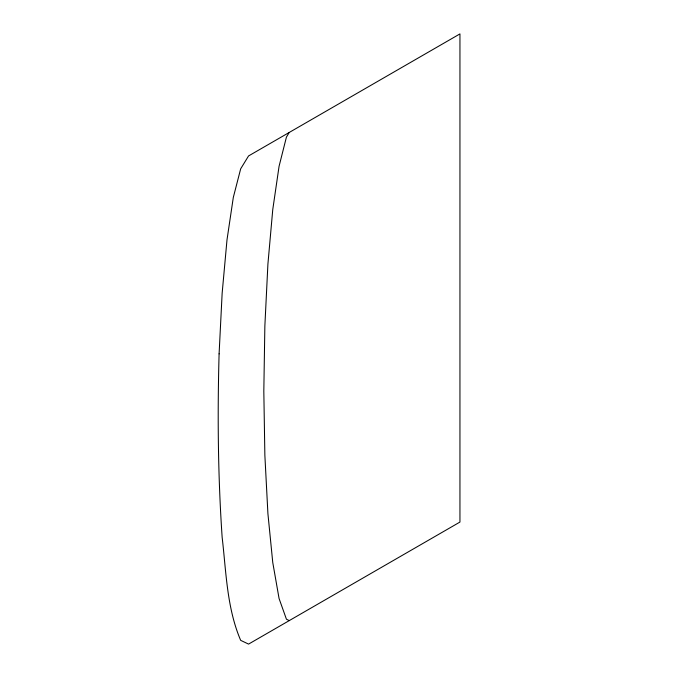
<?xml version="1.0" encoding="UTF-8"?>
<svg xmlns="http://www.w3.org/2000/svg" width="678" height="678" viewBox="0 0 678 678"><rect width="100%" height="100%" fill="white"/><g stroke="black" fill="none" stroke-linecap="round" stroke-linejoin="round"><path stroke-width="1.02" d="M289.243 132.456L286.43 137.1L279.073 166.279L272.759 209.587L267.912 264.073L264.861 326.025L263.818 391.214L264.861 455.201L267.912 513.627L272.759 562.52L279.073 598.53L286.43 619.209L289.243 620.616M219.096 353.865C217.409 415.029 217.969 476.253 222.147 537.315C226.198 571.876 226.791 607.878 240.673 640.346L248.563 644.1L459.947 522.06L459.947 33.9L248.563 155.94L240.673 168.814L233.308 197.451L226.994 239.885L222.147 293.235L219.096 353.865"/></g></svg>
